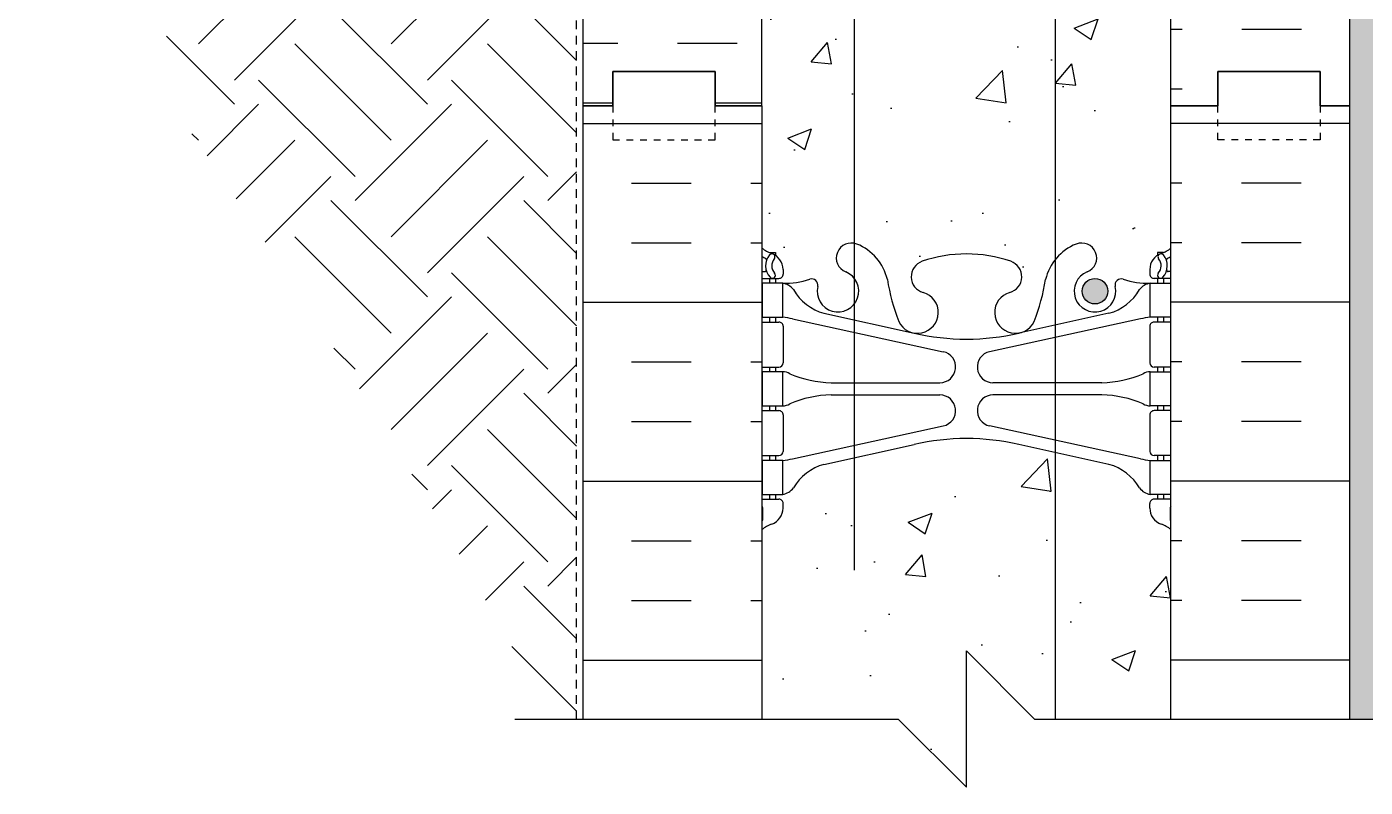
# Model space of a CAD drawing. Header units: inches. Extents: x 44 to 102, y 102 to 221.
# Drawn here: x 54.92 to 74.55, y 164.86 to 176.02 of the extents above; entities that cross this region are included whole.
import ezdxf

# ---------------------------------------------------------------- set-up
doc = ezdxf.new("R2010")
doc.units = ezdxf.units.IN
doc.header["$LTSCALE"] = 0.5
doc.header["$MEASUREMENT"] = 0
doc.linetypes.add('DASHED2', pattern=[0.375, 0.25, -0.125])
for name, color, linetype in [('HATCH', 12, 'Continuous'), ('line25', 2, 'Continuous'), ('LINE3', 3, 'Continuous'), ('LINE50', 5, 'Continuous'), ('LINE9', 9, 'Continuous'), ('Web_Edge', 9, 'Continuous')]:
    doc.layers.add(name, color=color, linetype=linetype)

msp = doc.modelspace()

# ---------------------------------------------------------------- hatches: boundary and pattern name
at = {"layer": 'HATCH'}
h = msp.add_hatch(dxfattribs=at)
h.set_pattern_fill('AR-CONC', color=256, scale=0.5)
h.set_pattern_definition([(49.99999999999999, (0, 0), (3.586300913003767, -0.3137606749129755), [0.375, -4.125]), (355, (0, 0), (-0.693756668065, 3.760960668500059), [0.3, -3.3]), (100.45144446, (0.298858405, -0.02614672), (2.89254423363556, 3.447199954843147), [0.3187009599999999, -3.505710559999999]), (46.18420000000001, (0, 1), (5.336206653357862, -0.8275964039653827), [0.5625, -6.1875]), (96.63563549, (0.444683725, 0.931033465), (4.673309728371142, 4.870593003872752), [0.47805171, -5.258568799999999]), (351.1841639899999, (0, 1), (4.673309725273866, 4.870593001349951), [0.45, -4.950000005]), (21, (0.5, 0.75), (2.984535260592308, -2.013094453326694), [0.375, -4.125]), (326.0000000000001, (0.5, 0.75), (1.216576659607909, 3.625750225234265), [0.3, -3.3]), (71.45144474, (0.74871127, 0.58224213), (4.201111883649856, 1.612655764031769), [0.31870095, -3.50571056]), (37.50000000000001, (0, 0), (0.06079927658645334, 1.664469269156557), [0, -3.26, 0, -3.35, 0, -3.3125]), (7.499999999999999, (0, 0), (1.315347687210743, 1.972058559411801), [0, -1.91, 0, -3.185, 0, -1.2625]), (327.5, (-1.115, 0), (2.669112180862045, -0.1127743586718988), [0, -1.25, 0, -3.9, 0, -5.175]), (317.5, (-1.615, 0), (2.915930846711931, 0.5005249116615886), [0, -1.625, 0, -2.59, 0, -3.675])])
h.paths.add_polyline_path([(71.70520604395378, 219.8611077327588), (67.58020604395378, 219.8611077327589), (66.58020604395378, 220.8611077327589), (66.58020604395378, 218.8611077327589), (65.70520604395378, 219.7361077327588), (65.70520604395378, 217.0805031420456, 0.08241458984433792), (65.84854299742308, 217.0013966654765, -0.3178372451770722), (66.01520966408643, 216.7656944050956), (66.01520966409007, 216.6981944050856, -0.4142135623888808), (65.95270966409007, 216.6356944050822), (65.90520966430458, 216.6356944050822), (65.90520966430003, 216.5656944050821), (66.0102096640817, 216.5656944050821, -0.1889729320648234), (66.1660787397702, 216.4708499166927, 0.1963228336439062), (66.61520966413086, 216.1245901965645), (67.93706523296295, 215.8340946303095, 0.05779469062703796), (68.70520604395423, 215.745008140217, 0.05779469062697001), (69.47334685494461, 215.8340946303095), (70.7952024237767, 216.1245901965645, 0.1963228336439017), (71.24433334813735, 216.4708499166927, -0.1889729320648354), (71.40020242382586, 216.5656944050821), (71.50520242360753, 216.5656944050821), (71.50520242360298, 216.6356944050822), (71.4577024238175, 216.6356944050822, -0.4142135623888808), (71.3952024238175, 216.6981944050856), (71.39520242382113, 216.7656944050956, -0.3178372451770431), (71.56186909048448, 217.0013966654765, 0.0824145898443518), (71.70520604395378, 217.0805031420456)])
h.paths.add_polyline_path([(71.70520604395378, 212.9508856681185, 0.06439757034050379), (71.59520242383999, 213.0168451933822), (71.50520242383945, 213.0168451933753), (71.50520242383672, 213.0585712532994, -0.2490694201798113), (71.39520242382068, 213.2656944050689), (71.39520242381704, 213.333194405079, -0.414213562388949), (71.45770242381705, 213.3956944050823), (71.5052024238149, 213.3956944050823), (71.50520242381035, 213.4656944050823), (71.40020242382538, 213.4656944050823, 0.1004604156419264), (71.00650395375892, 213.4085316492351, -0.6014354320984748), (70.88700048353323, 213.5134149916584, 2.18209482473853), (70.4769203296682, 213.3005055602094, -1), (70.31349175823935, 212.8919824861477, -0.2443795113558746), (69.86508388543251, 213.4127393905985, 0.05315652255488003), (69.69924443121536, 214.0268210225136, 0.223253087073722), (69.49891664783664, 214.1916748734493), (69.47929831588431, 214.1959862661489, 0.9554715931101944), (69.34101433189058, 213.602516330867, -0.7355925422347936), (69.35379920232548, 213.144469753727, -0.08275514747013671), (68.70520604395378, 213.0363806699473, -0.08275514747013697), (68.05661288558208, 213.144469753727, -0.7355925422305404), (68.06939775601721, 213.6025163308662, 0.9554715931394512), (67.93111377202327, 214.1959862661489), (67.91149544007092, 214.1916748734493, 0.2232530870737918), (67.71116765669215, 214.0268210225135, 0.05315652255486748), (67.54532820247505, 213.4127393905986, -0.2443795113559228), (67.0969203296681, 212.8919824861477, -1), (66.93349175823934, 213.3005055602093, 2.182094824737374), (66.52341160437415, 213.5134149916584, -0.6014354320949488), (66.40390813414915, 213.408531649235, 0.1004604156420658), (66.01020966408218, 213.4656944050823), (65.90520966409721, 213.4656944050823), (65.90520966409267, 213.3956944050823), (65.9527096640905, 213.3956944050823, -0.4142135623889531), (66.01520966409052, 213.333194405079), (66.01520966408688, 213.2656944050689, -0.2490694201798235), (65.90520966407084, 213.0585712532994), (65.90520966406811, 213.0168451933753), (65.81520966406757, 213.0168451933822, 0.06439757034050353), (65.70520604395378, 212.9508856681185), (65.70520604395378, 210.8618671495487), (65.70520604395378, 210.133134033005), (65.78020604395131, 210.3631340329979, -0.6000000000335041), (65.88020604395311, 210.3631340330024), (65.92911908743127, 210.2131340330023), (66.05520604395278, 210.2131340330024, -0.4142135623739171), (66.10520604395283, 210.1631340330023), (66.10520604395296, 210.1331340330023), (66.20520604395293, 210.1331340330024), (66.20520604394947, 208.6178195546784, 0.258958370486352), (66.46434658492302, 208.1510211237733, -0.3113104134329342), (66.52090608146797, 208.0208772354969, 2.127292751063227), (66.93349175823852, 208.2453678633966, -1), (67.09692032966747, 208.6538909374582, -0.3253062266842934), (67.56349507092969, 207.9117250076534, 0.1048804382404804), (67.73589090452445, 207.0999135803233, 1.422913243113663), (68.06939775601613, 207.5669983720831, -0.7355925422348283), (68.05661288558123, 208.0250449492231, -0.08275514747013687), (68.70520604395293, 208.1331340330028, -0.08275514747013697), (69.35379920232462, 208.0250449492231, -0.735592542230536), (69.3410143318895, 207.5669983720839, 1.422913243110187), (69.67452118338196, 207.0999135803241, 0.1048804382402988), (69.84691701697616, 207.9117250076529, -0.3253062266843474), (70.3134917582385, 208.6538909374577, -1), (70.47692032966732, 208.2453678633962, 2.127292751064838), (70.88950600643776, 208.0208772354967, -0.3113104134334235), (70.94606550298285, 208.1510211237733, 0.2589583704863662), (71.20520604395638, 208.6178195546784), (71.20520604395293, 210.1331340330024), (71.30520604395278, 210.1331340330023), (71.30520604395302, 210.1631340330025, -0.4142135623728037), (71.35520604395307, 210.2131340330024), (71.48129300047458, 210.2131340330023), (71.53020604395275, 210.3631340330024, -0.600000000033515), (71.63020604395454, 210.3631340329979), (71.70520604395378, 210.1331340329997), (71.70520604395378, 210.8618671495487)])
h.paths.add_polyline_path([(71.2052060439643, 203.3150869319063, 0.2910966595426451), (70.91714447990803, 203.7679468433236), (69.65892898673388, 204.3567916869055, 0.09336927207731889), (68.85208064561712, 204.5641231557655, 0.01633246440578867), (68.70520604395304, 204.5689220855243, 0.1098692816785024), (67.75148310117271, 204.3567916869063), (66.49326760799768, 203.7679468433236, 0.2910966595425653), (66.20520604394156, 203.3150869319063), (66.20520604393941, 202.1742171495486), (66.32520604393872, 201.9742171495488), (66.32520604393872, 201.8618671495485), (66.32520604393872, 201.7495171495487), (66.20520604393941, 201.5495171495489), (66.20520604394156, 200.4086473671912, 0.291096659542647), (66.49326760799782, 199.9557874557739), (67.75148310117261, 199.3669426121917, 0.1098692816784894), (68.70520604395281, 199.1548122135737, 0.1098692816785023), (69.65892898673314, 199.3669426121917), (70.91714447990805, 199.9557874557739, 0.2910966595426462), (71.2052060439643, 200.4086473671912), (71.20520604396644, 201.5495171495489), (71.08520604396713, 201.7495171495487), (71.08520604396713, 201.861867149549), (71.08520604396713, 201.9742171495488), (71.20520604396644, 202.1742171495486)])
h.paths.add_polyline_path([(67.73589090452447, 196.6238207187747, 0.06697343993116935), (67.58617859129804, 196.1118671495488, -0.4644343089464472), (67.70105284889082, 196.1112866172078, -0.5205670500005679), (67.84463171901812, 196.1112866172079, -0.5205670499990657), (67.9112934386657, 196.1112866172077, -0.5205670499893027), (67.93693242124239, 196.1164152913448, -0.5075995551529913), (67.9829556499389, 196.1118671495489, -0.1025175382513599), (68.06939775601636, 196.156735927014, 1.422913243107627)])
h.paths.add_polyline_path([(69.67452118338147, 196.6238207187746, 1.422913243113905), (69.34101433188972, 196.1567359270149, -0.1025175382525691), (69.42745643796773, 196.1118671495484, -0.50759955514488), (69.47347966666374, 196.116415291345, -0.520567049978491), (69.49911864923979, 196.1112866172065, -0.5205670500131685), (69.5657803688884, 196.1112866172078, -0.520567050002059), (69.70935923901594, 196.1112866172083, -0.464434308940094), (69.82423349660772, 196.1118671495494, 0.06697343993107213)])
h.paths.add_polyline_path([(68.20520604395378, 194.8618671495487), (68.45520604395378, 194.8618671495487), (101.0608354004062, 194.8618671495487), (101.0608354004062, 196.1118671495487), (71.70520604395293, 196.1118671495488), (69.82423349660863, 196.1118671495488, 0.4644343089460225), (69.70935923901591, 196.1112866172083, 0.5205670500007115), (69.56578036888858, 196.1112866172076, 0.707452983471599), (69.49185376391766, 196.0907082025419, 1.153067754712957), (69.4734796666633, 196.1164152913455, 0.507599555132676), (69.42745643796796, 196.1118671495487), (67.982955649939, 196.1118671495487, 0.8769575048171384), (67.93068061228018, 196.0896450662973, 1.553388118927705), (67.91129343866517, 196.1112866172085, 0.5205670499882397), (67.8446317190184, 196.1112866172076, 0.5205670500013306), (67.70105284889097, 196.111286617208, 0.4644343089473661), (67.58617859129804, 196.1118671495488), (65.70520604395378, 196.1118671495487), (65.70520604395378, 195.7568671495425), (66.07015863819518, 195.7568671495425), (66.07015863819518, 194.5568671495425), (65.70520604395378, 194.5568671495425), (65.70520604395378, 192.8592583696574, -0.5268112264907735), (65.95232055194269, 192.8616803042529, -0.5205670500011786), (66.18450656487748, 192.8616803042534, -0.5205670499990093), (66.44322790406342, 192.8616803042529, -0.5205670500000255), (66.72185111958483, 192.861680304253, -0.5205670499999421), (67.01042505519013, 192.8616803042529, -0.5205670500005367), (67.35207007946642, 192.8616803042532, -0.5205670499993069), (67.68471588255647, 192.8616803042528, -0.5205670500005967), (67.92685261557506, 192.8616803042531, -0.5205670500000594), (68.16567251459342, 192.8616803042531, -0.517305259284285), (68.2020267303079, 192.8618671495487), (68.20520604395378, 192.8618671495487)])
h.paths.add_polyline_path([(69.70520604395378, 192.8618671495487), (68.20520604395378, 192.8618671495487), (68.2020267303079, 192.8618671495487, 0.5173052592956336), (68.16567251459297, 192.8616803042536, 0.5205670499986549), (67.92685261557496, 192.8616803042532, 0.5205670499993253), (67.68471588255673, 192.8616803042525, 0.5205670499999655), (67.35207007946644, 192.8616803042528, 0.5205670500007072), (67.01042505519008, 192.861680304253, 0.5205670500002312), (66.7218511195847, 192.8616803042531, 0.5205670499998722), (66.44322790406335, 192.8616803042532, 0.5205670499988145), (66.18450656487745, 192.8616803042528, 0.5205670500016008), (65.95232055194258, 192.8616803042534, 0.5268112264903164), (65.70520604395378, 192.8592583696574), (65.70520604395378, 190.772848630979, 0.06439757034050261), (65.81520966406757, 190.7068891057153), (65.90520966406811, 190.7068891057222), (65.90520966407084, 190.6651630457981, -0.2490694201798201), (66.01520966408688, 190.4580398940286), (66.01520966409052, 190.3905398940185, -0.4142135623889448), (65.9527096640905, 190.3280398940151), (65.90520966409267, 190.3280398940151), (65.90520966409721, 190.2580398940152), (66.01020966408217, 190.2580398940152, 0.1004604156421195), (66.40390813414935, 190.3152026498626, -0.6014354320955676), (66.52341160437433, 190.210319307439, 2.182094824738529), (66.93349175823936, 190.4232287388881, -1), (67.09692032966821, 190.8317518129498, -0.2443795113556522), (67.54532820247493, 190.3109949084996, 0.05315652255495277), (67.71116765669228, 189.6969132765837, 1.553131786922), (68.06939775601698, 190.1212179682305, -0.7355925422348182), (68.05661288558208, 190.5792645453705, -0.08275514747013696), (68.70520604395378, 190.6873536291502, -0.08275514747013693), (69.35379920232548, 190.5792645453705, -0.7355925422305448), (69.34101433189035, 190.1212179682313, 1.553131786909062), (69.69924443121444, 189.6969132765815, 0.00138378527965779), (69.70520604395378, 189.7124116056001)])
h.paths.add_polyline_path([(71.70520604395378, 192.8618671495487), (70.20520604395378, 192.8618671495487), (70.20520604395378, 190.7778567204049, -0.04065652476551294), (70.31349175823945, 190.8317518129498, -1), (70.47692032966822, 190.4232287388882, 2.182094824737353), (70.88700048353341, 190.2103193074391, -0.6014354320654385), (71.0065039537513, 190.3152026498651, 0.1004604156439724), (71.40020242382539, 190.2580398940152), (71.50520242381035, 190.2580398940152), (71.5052024238149, 190.3280398940151), (71.45770242381705, 190.3280398940151, -0.4142135623889448), (71.39520242381704, 190.3905398940185), (71.39520242382068, 190.4580398940286, -0.2490694201798201), (71.50520242383672, 190.6651630457981), (71.50520242383945, 190.7068891057222), (71.59520242384, 190.7068891057153, 0.06439757034050239), (71.70520604395378, 190.772848630979)])
h.paths.add_polyline_path([(71.70520604395378, 186.6432311570518, 0.08241458984434552), (71.56186909048448, 186.722337633621, -0.3178372451770581), (71.39520242382113, 186.9580398940018), (71.3952024238175, 187.025539894012, -0.4142135623888782), (71.4577024238175, 187.0880398940153), (71.50520242360298, 187.0880398940153), (71.50520242360753, 187.1580398940154), (71.40020242382586, 187.1580398940154, -0.1889729320665), (71.2443333481365, 187.2528843824063, 0.1963228336432935), (70.79520242377677, 187.599144102533), (69.47334685494461, 187.889639668788, 0.05779469062703788), (68.70520604395332, 187.9787261588805, 0.05779469062698527), (67.93706523296275, 187.889639668788), (66.61520966413079, 187.599144102533, 0.1963228336441231), (66.16607873976982, 187.2528843824043, -0.1889729320641495), (66.0102096640817, 187.1580398940154), (65.90520966430003, 187.1580398940154), (65.90520966430458, 187.0880398940153), (65.95270966409007, 187.0880398940153, -0.4142135623888554), (66.01520966409007, 187.025539894012), (66.01520966408643, 186.9580398940018, -0.3178372451770418), (65.84854299742308, 186.722337633621, 0.08241458984434755), (65.70520604395378, 186.6432311570518), (65.70520604395378, 181.0805031420456, 0.08241458984435217), (65.8485429974231, 181.0013966654765, -0.3178372451770612), (66.01520966408643, 180.7656944050956), (66.01520966409007, 180.6981944050855, -0.4142135623888782), (65.95270966409007, 180.6356944050822), (65.90520966430458, 180.6356944050822), (65.90520966430003, 180.5656944050821), (66.01020966408173, 180.5656944050821, -0.188972932066372), (66.16607873977101, 180.4708499166913, 0.1963228336433089), (66.61520966413072, 180.1245901965645), (67.93706523296306, 179.8340946303095, 0.05779469062702895), (68.70520604395423, 179.745008140217, 0.05779469062695862), (69.47334685494445, 179.8340946303095), (70.79520242377683, 180.1245901965645, 0.1963228336437025), (71.24433334813708, 180.4708499166923, -0.1889729320653061), (71.40020242382587, 180.5656944050821), (71.50520242360753, 180.5656944050821), (71.50520242360298, 180.6356944050822), (71.4577024238175, 180.6356944050822, -0.4142135623888782), (71.3952024238175, 180.6981944050855), (71.39520242382113, 180.7656944050956, -0.317837245177046), (71.56186909048448, 181.0013966654765, 0.08241458984435093), (71.70520604395378, 181.0805031420456)])
h.paths.add_polyline_path([(65.70520604395378, 192.8618671495487), (65.01770604395375, 192.8618671495487), (65.01770604395375, 192.3618671495487), (63.51770604395378, 192.3618671495487), (63.51770604395378, 192.8618671495487), (63.08020604395378, 192.8618671495487), (61.08020604395378, 192.8618671495488), (61.08020604395378, 191.3618671495488, -1), (60.58020604395378, 191.3618671495488), (60.58020604395378, 192.8618671495488), (59.2802060439536, 192.8618671495488), (59.2802060439536, 192.8611077327587), (59.2802060439536, 191.1118671495493, 0.07957910678399488), (60.28020604395419, 187.8618671495477), (65.45520604395378, 178.4868671495489), (65.45520604395378, 178.1118671495489), (65.70520604395378, 178.1118671495489)])
h.paths.add_polyline_path([(71.70520604395378, 176.9508856681185, 0.06439757034050285), (71.59520242383999, 177.0168451933822), (71.50520242383945, 177.0168451933753), (71.50520242383672, 177.0585712532994, -0.2490694201798163), (71.39520242382068, 177.2656944050689), (71.39520242381704, 177.333194405079, -0.4142135623889448), (71.45770242381705, 177.3956944050823), (71.5052024238149, 177.3956944050823), (71.50520242381035, 177.4656944050823), (71.4002024238254, 177.4656944050823, 0.1004604156416068), (71.00650395376013, 177.4085316492356, -0.6014354321033418), (70.88700048353323, 177.5134149916585, 2.182094824738545), (70.4769203296682, 177.3005055602094, -1), (70.31349175823935, 176.8919824861477, -0.2443795113561541), (69.86508388543238, 177.4127393905993, 0.05315652255477378), (69.69924443121558, 178.0268210225132, 1.553131786923869), (69.34101433189058, 177.602516330867, -0.7355925422347973), (69.35379920232546, 177.144469753727, -0.08275514747013622), (68.70520604395378, 177.0363806699473, -0.08275514747013693), (68.05661288558208, 177.144469753727, -0.7355925422305459), (68.06939775601721, 177.6025163308662, 1.553131786916709), (67.71116765669227, 178.0268210225138, 0.05315652255491339), (67.54532820247499, 177.4127393905983, -0.2443795113558299), (67.0969203296681, 176.8919824861477, -1), (66.93349175823934, 177.3005055602093, 2.182094824737387), (66.52341160437415, 177.5134149916584, -0.6014354321261794), (66.40390813414163, 177.4085316492377, 0.1004604156400514), (66.01020966408217, 177.4656944050823), (65.90520966409721, 177.4656944050823), (65.90520966409267, 177.3956944050823), (65.9527096640905, 177.3956944050823, -0.4142135623889656), (66.01520966409052, 177.333194405079), (66.01520966408688, 177.2656944050689, -0.2490694201798163), (65.90520966407084, 177.0585712532994), (65.90520966406811, 177.0168451933753), (65.81520966406757, 177.0168451933822, 0.06439757034050263), (65.70520604395378, 176.9508856681185), (65.70520604395378, 174.8618671495489), (65.70520604395378, 172.772848630979, 0.06439757034050787), (65.81520966406757, 172.7068891057153), (65.90520966406811, 172.7068891057222), (65.90520966407084, 172.6651630457981, -0.2490694201798239), (66.01520966408688, 172.4580398940286), (66.01520966409052, 172.3905398940185, -0.4142135623889448), (65.9527096640905, 172.3280398940151), (65.90520966409267, 172.3280398940151), (65.90520966409721, 172.2580398940152), (66.01020966408217, 172.2580398940152, 0.1004604156418584), (66.40390813414838, 172.3152026498622, -0.6014354320995345), (66.52341160437433, 172.210319307439, 2.182094824738566), (66.93349175823937, 172.4232287388881, -1), (67.09692032966821, 172.8317518129498, -0.2443795113556897), (67.54532820247496, 172.3109949084995, 0.05315652255486388), (67.71116765669187, 171.6969132765846, 1.553131786924687), (68.06939775601698, 172.1212179682305, -0.7355925422349139), (68.0566128855821, 172.5792645453705, -0.08275514747013431), (68.70520604395378, 172.6873536291502, -0.08275514747013663), (69.35379920232548, 172.5792645453705, -0.7355925422305445), (69.34101433189035, 172.1212179682313, 1.553131786909232), (69.69924443121447, 171.6969132765815, 0.0531565225550373), (69.86508388543238, 172.3109949084983, -0.2443795113561187), (70.31349175823946, 172.8317518129498, -1), (70.47692032966822, 172.4232287388882, 2.182094824737407), (70.88700048353343, 172.2103193074391, -0.6014354324334686), (71.00650395383987, 172.3152026498333, 0.100460415620212), (71.40020242382538, 172.2580398940152), (71.50520242381035, 172.2580398940152), (71.5052024238149, 172.3280398940151), (71.45770242381705, 172.3280398940151, -0.4142135623889219), (71.39520242381704, 172.3905398940185), (71.39520242382068, 172.4580398940286, -0.2490694201798151), (71.50520242383672, 172.6651630457981), (71.50520242383945, 172.7068891057222), (71.59520242384, 172.7068891057153, 0.06439757034050532), (71.70520604395378, 172.772848630979), (71.70520604395378, 174.8618671495487)])
h.paths.add_polyline_path([(71.70520604395378, 168.6432311570518, 0.08241458984433853), (71.56186909048448, 168.722337633621, -0.3178372451770692), (71.39520242382113, 168.9580398940018), (71.3952024238175, 169.025539894012, -0.4142135623888782), (71.4577024238175, 169.0880398940153), (71.50520242360298, 169.0880398940153), (71.50520242360753, 169.1580398940154), (71.40020242382586, 169.1580398940154, -0.1889729320674495), (71.24433334813601, 169.2528843824072, 0.1963228336429551), (70.79520242377677, 169.599144102533), (69.47334685494458, 169.889639668788, 0.05779469062703654), (68.70520604395332, 169.9787261588805, 0.05779469062698531), (67.93706523296275, 169.8896396687879), (66.61520966413084, 169.599144102533, 0.196322833643589), (66.16607873977074, 169.2528843824055, -0.1889729320657391), (66.01020966408169, 169.1580398940154), (65.90520966430003, 169.1580398940154), (65.90520966430458, 169.0880398940153), (65.95270966409007, 169.0880398940153, -0.4142135623888782), (66.01520966409007, 169.025539894012), (66.01520966408643, 168.9580398940018, -0.3178372451770383), (65.84854299742308, 168.722337633621, 0.0824145898443525), (65.70520604395378, 168.6432311570518), (65.70520604395378, 165.8618671495487), (67.70520604395375, 165.8618671495488), (68.70520604395378, 164.8618671495488), (68.70520604395378, 166.8618671495488), (69.70520604395377, 165.8618671495488), (71.70520604395378, 165.8618671495488)])
h = msp.add_hatch(dxfattribs=at)
h.set_pattern_fill('AR-SAND', color=256, scale=0.25, style=0)
h.set_pattern_definition([(37.50000000000001, (77.91500866139893, 179.154969831371), (-0.01574833952740204, 0.4817059422532897), [0, -0.38, 0, -0.425, 0, -0.40625]), (7.499999999999999, (77.91500866139893, 179.154969831371), (0.4424441763169318, 0.7055365163074351), [0, -0.205, 0, -0.3425, 0, -0.13125]), (327.5, (77.60750866139892, 179.154969831371), (0.7785354654378738, 0.001414763384241235), [0, -0.125, 0, -0.45, 0, -0.5875]), (317.5, (77.60750866139892, 179.154969831371), (0.7515316511430734, 0.2194188912335623), [0, -0.0625, 0, -0.295, 0, -0.3375])])
h.paths.add_polyline_path([(101.0608354004062, 179.3618671495487), (75.51770604395378, 179.3618671495487), (72.20520604395378, 179.3618671495487), (72.20520604395378, 178.8618671495487), (101.0608354004062, 178.8618671495487)])
h.paths.add_polyline_path([(74.83020604395378, 178.8618671495487), (74.33020604395377, 178.8618671495487), (74.33020604395378, 174.8618671495487), (74.33020604395378, 165.8618671495487), (74.83020604395378, 165.8618671495487)])
h.paths.add_polyline_path([(74.83020604395378, 219.8611077327588), (74.3302060439538, 219.8611077327588), (74.33020604395378, 210.8618671495487), (74.3302060439538, 196.1118671495488), (74.8302060439538, 196.1118671495488)])
h = msp.add_hatch(dxfattribs=at)
h.set_pattern_fill('INSUL', color=256, scale=7, style=0)
h.set_pattern_definition([(0, (-2936.785559610631, -247.7204133189982), (0, 2.625), []), (0, (-2936.785559610631, -246.8454133189982), (0, 2.625), [0.875, -0.875]), (0, (-2936.785559610631, -245.9704133189982), (0, 2.625), [0.875, -0.875])])
h.paths.add_polyline_path([(60.2802060439536, 187.8618671495488, -0.07957910678395545), (59.2802060439536, 191.1118671495488), (59.2802060439536, 192.8618671495488), (58.58020604395379, 192.8618671495489), (58.58020604395378, 187.8618671495488, 0.1316524975873954), (59.25007902503157, 185.3618671495488), (62.98808444678806, 179.2118671495489, -0.1043800181721882), (63.08020604395423, 178.7368671495489), (63.08020604395377, 174.8618671495489), (63.51770604395378, 174.8618671495489), (63.51770604395378, 175.3618671495489), (65.01770604395378, 175.3618671495489), (65.01770604395378, 174.8618671495489), (65.70520604395378, 174.8618671495489), (65.70520604395378, 178.1118671495489), (65.45520604395378, 178.1118671495489), (65.45520604395378, 178.4868671495489)])
h = msp.add_hatch(dxfattribs=at)
h.set_pattern_fill('INSUL', color=256, scale=7, style=0)
h.set_pattern_definition([(180, (2997.866787755439, -222.1476469131629), (0, 2.625), []), (180, (2997.866787755439, -221.2726469131629), (0, 2.625), [0.875, -0.875]), (180, (2997.866787755439, -220.3976469131629), (0, 2.625), [0.875, -0.875])])
h.paths.add_polyline_path([(74.33020604395378, 189.3618671495487), (71.70520604395378, 189.3618671495487), (71.70520604395378, 174.8618671495487), (72.39270604395378, 174.8618671495488), (72.39270604395378, 175.3618671495488), (73.89270604395332, 175.3618671495487), (73.89270604395378, 174.8618671495487), (74.33020604395378, 174.8618671495487)])
h = msp.add_hatch(dxfattribs=at)
h.set_pattern_fill('EARTH', color=256, scale=8, angle=45, style=0)
h.set_pattern_definition([(45, (9.883257874305713, 87.55497339939876), (2.220446049250313e-16, 2.82842712474619), [2, -2]), (45, (9.352927788415805, 88.08530348528868), (2.220446049250313e-16, 2.82842712474619), [2, -2]), (45, (8.82259770252589, 88.61563357117858), (2.220446049250313e-16, 2.82842712474619), [2, -2]), (135, (8.82259770252589, 88.96918696177185), (-2.82842712474619, 4.440892098500626e-16), [2, -2]), (135, (9.352927788415805, 89.49951704766177), (-2.82842712474619, 4.440892098500626e-16), [2, -2]), (135, (9.883257874305713, 90.02984713355168), (-2.82842712474619, 4.440892098500626e-16), [2, -2])])
edge = h.paths.add_edge_path()
edge.add_line((55.59380157561793, 179.2909341257746), (53.75158319172267, 179.2909341257746))
edge.add_arc((-18.97425568641209, 121.6025389893182), 92.82778987969255, 36.91863703491191, 38.42254385835429, ccw=False)
edge.add_line((55.24057026456158, 177.3623648769143), (56.96907638249966, 177.3623648769143))
edge.add_line((56.96907638249966, 177.3623648769143), (56.96907638249966, 175.4786459037785))
edge.add_line((56.96907638249966, 175.4786459037785), (56.61915459312201, 175.4786459037787))
edge.add_arc((-18.9742556864134, 121.6025389893184), 92.8277898796935, 28.47593715055848, 35.477815595996674, ccw=False)
edge.add_line((62.62298963935459, 165.8618671495487), (62.98645604395379, 165.8618671495487))
edge.add_line((62.98645604395379, 165.8618671495487), (62.98645604395423, 178.7376540850838))
edge.add_arc((61.90887051885927, 178.7561311389026), 1.07774392385762, 359.0176617601091, 382.5352897290255)
edge.add_line((62.90432185493304, 179.1691790815448), (61.37437432222406, 181.6863443246436))
edge.add_line((61.37437432222406, 181.6863443246436), (61.27732669079637, 181.6863443246436))
edge.add_line((61.27732669079637, 181.6863443246436), (59.07837570501912, 185.3041958354568))
edge.add_arc((63.50582817344832, 187.8618671495488), 5.113122129494738, 191.3160711904716, 210.0143667257604, ccw=False)
edge.add_line((58.49210688673391, 186.8585642190858), (47.23948847738691, 186.6620398924095))
edge.add_arc((-18.97425568641306, 121.6025389893181), 92.82778987969334, 40.381103307778176, 44.49622969147089, ccw=False)
edge.add_line((51.73750097205614, 181.7427588444362), (55.59380157561793, 181.7427588444362))
edge.add_line((55.59380157561793, 181.7427588444362), (55.59380157561793, 179.2909341257746))
at = {"layer": 'LINE3'}
msp.add_hatch(color=256, dxfattribs=at).paths.add_polyline_path([(70.777706043954, 172.1400479716409, 1), (70.402706043954, 172.1400479716409, 1)])

# ---------------------------------------------------------------- linework, layer by layer
at = {"layer": 'HATCH'}
for p, q in [((63.08020604395356, 174.6023530868371), (65.70520604395355, 174.6023530868371)), ((74.33020604395355, 174.6023530868374), (71.70520604395355, 174.6023530868374)), ((63.7936243324692, 173.7273530868371), (64.6686243324692, 173.7273530868371)), ((65.5436243324692, 173.7273530868371), (65.70520604395355, 173.7273530868371)), ((71.86678775543791, 173.7273530868374), (71.70520604395355, 173.7273530868374)), ((73.61678775543791, 173.7273530868374), (72.74178775543791, 173.7273530868374)), ((63.7936243324692, 172.8523530868371), (64.6686243324692, 172.8523530868371)), ((65.5436243324692, 172.8523530868371), (65.70520604395355, 172.8523530868371)), ((71.86678775543791, 172.8523530868374), (71.70520604395355, 172.8523530868374)), ((73.61678775543791, 172.8523530868374), (72.74178775543791, 172.8523530868374)), ((63.08020604395356, 171.9773530868371), (65.70520604395355, 171.9773530868371)), ((74.33020604395355, 171.9773530868374), (71.70520604395355, 171.9773530868374)), ((63.7936243324692, 171.1023530868371), (64.6686243324692, 171.1023530868371)), ((65.5436243324692, 171.1023530868371), (65.70520604395355, 171.1023530868371)), ((71.86678775543791, 171.1023530868374), (71.70520604395355, 171.1023530868374)), ((73.61678775543791, 171.1023530868374), (72.74178775543791, 171.1023530868374)), ((63.7936243324692, 170.2273530868371), (64.6686243324692, 170.2273530868371)), ((65.5436243324692, 170.2273530868371), (65.70520604395355, 170.2273530868371)), ((71.86678775543791, 170.2273530868374), (71.70520604395355, 170.2273530868374)), ((73.61678775543791, 170.2273530868374), (72.74178775543791, 170.2273530868374)), ((63.08020604395356, 169.3523530868371), (65.70520604395355, 169.3523530868371)), ((74.33020604395355, 169.3523530868374), (71.70520604395355, 169.3523530868374)), ((63.7936243324692, 168.4773530868371), (64.6686243324692, 168.4773530868371)), ((65.5436243324692, 168.4773530868371), (65.70520604395355, 168.4773530868371)), ((71.86678775543791, 168.4773530868374), (71.70520604395355, 168.4773530868374)), ((73.61678775543791, 168.4773530868374), (72.74178775543791, 168.4773530868374)), ((63.7936243324692, 167.6023530868371), (64.6686243324692, 167.6023530868371)), ((65.5436243324692, 167.6023530868371), (65.70520604395355, 167.6023530868371)), ((71.86678775543791, 167.6023530868374), (71.70520604395355, 167.6023530868374)), ((73.61678775543791, 167.6023530868374), (72.74178775543791, 167.6023530868374)), ((63.08020604395356, 166.7273530868371), (65.70520604395355, 166.7273530868371)), ((74.33020604395355, 166.7273530868374), (71.70520604395355, 166.7273530868374))]:
    msp.add_line(p, q, dxfattribs=at)
at = {"layer": 'line25'}
for p, q in [((71.70520604395378, 174.8618671495487), (71.70520604395378, 189.3618671495487)), ((65.70520604395378, 174.8618671495489), (65.70520604395378, 178.1118671495489)), ((65.70520604395378, 174.8618671495487), (65.70520604395378, 165.8618671495487)), ((71.70520604395378, 165.8618671495487), (71.70520604395378, 174.8618671495487))]:
    msp.add_line(p, q, dxfattribs=at)
at = {"layer": 'LINE3'}
for p, q in [((67.05930261201098, 218.3169292667581), (67.05930261201098, 168.0449780941225)), ((70.00694169649259, 188.8429853731501), (70.00694169649259, 165.8618671495487))]:
    msp.add_line(p, q, dxfattribs=at)
msp.add_circle((70.590206043954, 172.1400479716409), 0.1875, dxfattribs=at)
at = {"layer": 'LINE50'}
for p, q in [((74.33020604395378, 174.8618671495487), (74.33020604395377, 178.8618671495487)), ((63.08020604395378, 165.8618671495487), (63.08020604395378, 174.8618671495487)), ((74.33020604395378, 165.8618671495487), (74.33020604395378, 174.8618671495487))]:
    msp.add_line(p, q, dxfattribs=at)
msp.add_lwpolyline([(63.08020604395378, 174.8618671495489), (63.08020604395423, 178.7368671495489, 0.1043800181721882), (62.98808444678806, 179.2118671495489), (59.25007902503157, 185.3618671495488, -0.1316524975873954), (58.58020604395378, 187.8618671495488), (58.58020604395378, 192.8618671495488), (59.2802060439536, 192.8618671495488)], format="xyb", dxfattribs=at)
for points in [[(63.08020604395378, 174.8618671495487), (63.51770604395378, 174.8618671495487), (63.51770604395378, 175.3618671495487), (65.01770604395378, 175.3618671495487), (65.01770604395378, 174.8618671495487), (65.70520604395378, 174.8618671495487)], [(65.70520604395378, 174.8618671495489), (65.01770604395378, 174.8618671495489), (65.01770604395378, 175.3618671495489), (63.51770604395378, 175.3618671495489), (63.51770604395378, 174.8618671495489), (63.08020604395378, 174.8618671495489)], [(74.33020604395378, 174.8618671495487), (73.89270604395378, 174.8618671495487), (73.89270604395378, 175.3618671495487), (72.39270604395378, 175.3618671495487), (72.39270604395378, 174.8618671495487), (71.70520604395378, 174.8618671495487)], [(71.70520604395378, 174.8618671495487), (72.39270604395378, 174.8618671495487), (72.39270604395378, 175.3618671495487), (73.89270604395378, 175.3618671495487), (73.89270604395378, 174.8618671495487), (74.33020604395378, 174.8618671495487)]]:
    msp.add_lwpolyline(points, dxfattribs=at)
at = {"layer": 'LINE9'}
for p, q in [((68.70520604395378, 164.8618671495488), (68.70520604395378, 166.8618671495488)), ((68.70520604395378, 166.8618671495488), (69.70520604395378, 165.8618671495488)), ((62.08020604395378, 165.8618671495487), (67.70520604395375, 165.8618671495488)), ((67.70520604395375, 165.8618671495488), (68.70520604395378, 164.8618671495488)), ((69.70520604395378, 165.8618671495488), (75.33020604395378, 165.8618671495487))]:
    msp.add_line(p, q, dxfattribs=at)
at = {"layer": 'LINE9', "linetype": 'DASHED2'}
msp.add_lwpolyline([(62.98645604395379, 165.8618671495487), (62.98645604395423, 178.7376540850838, 0.1029767068217899), (62.90432185493304, 179.1691790815448), (60.86611919860215, 182.522557400227)], format="xyb", dxfattribs=at)
at = {"layer": 'LINE9', "linetype": 'DASHED2', "ltscale": 0.15}
for points in [[(63.51770604395378, 174.8618671495487), (63.51770604395378, 174.8618671495487), (63.51770604395378, 174.3618671495487), (65.01770604395375, 174.3618671495487), (65.01770604395375, 174.8618671495487), (65.01770604395375, 174.8618671495487)], [(73.89270604395378, 174.8618671495487), (73.89270604395378, 174.8618671495487), (73.89270604395378, 174.3618671495487), (72.39270604395381, 174.3618671495487), (72.39270604395381, 174.8618671495487), (72.39270604395381, 174.8618671495487)]]:
    msp.add_lwpolyline(points, dxfattribs=at)
at = {"layer": 'Web_Edge'}
for p, q in [((65.81520966406751, 172.7068891057153), (65.90520966406811, 172.7068891057222)), ((65.90520966406811, 172.7068891057222), (65.90520966407084, 172.6651630457981)), ((71.59520242384005, 172.7068891057153), (71.50520242383945, 172.7068891057222)), ((71.50520242383945, 172.7068891057222), (71.50520242383672, 172.6651630457981)), ((65.70520604395378, 172.4280398940152), (65.74708520047633, 172.4280398940152)), ((66.01520966408688, 172.4580398940342), (66.01520966409052, 172.390539894018)), ((71.39520242382068, 172.4580398940342), (71.39520242381704, 172.390539894018)), ((71.70520604395378, 172.4280398940152), (71.66332688743123, 172.4280398940152)), ((65.70520604395378, 172.3280398940152), (65.95270966409052, 172.3280398940151)), ((65.81520966406751, 172.3280398940151), (65.81520966406751, 172.2580398940152)), ((65.90520966409267, 172.3280398940151), (65.90520966409721, 172.2580398940152)), ((71.70520604395378, 172.3280398940152), (71.45770242381704, 172.3280398940151)), ((71.5052024238149, 172.3280398940151), (71.50520242381035, 172.2580398940152)), ((71.59520242384005, 172.3280398940151), (71.59520242384005, 172.2580398940152)), ((66.61520966413181, 171.8169356854974), (67.93706523296268, 171.5264401192427)), ((70.79520242377575, 171.8169356854974), (69.47334685494488, 171.5264401192427)), ((65.70520604395378, 171.6880398940152), (65.95270966409052, 171.6880398940153)), ((65.81520966406751, 171.7580398940152), (65.81520966406751, 171.6880398940152)), ((65.90520966413087, 171.7580398940152), (65.90520966413541, 171.6880398940153)), ((66.01520966409052, 171.6255398940153), (66.01520966409052, 171.0905398940153)), ((66.15420954025157, 171.7342372204907), (68.36544478690948, 171.2526792654721)), ((71.25620254765599, 171.7342372204907), (69.04496730099808, 171.2526792654721)), ((71.39520242381704, 171.6255398940153), (71.39520242381704, 171.0905398940153)), ((71.70520604395378, 171.6880398940152), (71.45770242381704, 171.6880398940153)), ((71.5052024237767, 171.7580398940152), (71.50520242377215, 171.6880398940153)), ((71.59520242384005, 171.7580398940152), (71.59520242384005, 171.6880398940152)), ((65.70520604395378, 171.0280398940152), (65.95270966409052, 171.0280398940153)), ((65.81520966406705, 171.0280398940153), (65.81520966406705, 170.9580398940153)), ((65.90520966417816, 171.0280398940153), (65.9052096641827, 170.9580398940153)), ((71.70520604395378, 171.0280398940152), (71.45770242381704, 171.0280398940153)), ((71.5052024237294, 171.0280398940153), (71.50520242372485, 170.9580398940153)), ((71.5952024238405, 171.0280398940153), (71.5952024238405, 170.9580398940153)), ((66.71993562416773, 170.7980398940153), (68.31607725920603, 170.7980398940154)), ((70.69047646373983, 170.7980398940153), (69.09433482870153, 170.7980398940154)), ((65.81520966406705, 170.4580398940153), (65.81520966406705, 170.3880398940152)), ((65.905209664215, 170.4580398940153), (65.90520966421954, 170.3880398940153)), ((66.71993562416773, 170.6180398940153), (68.31607725920603, 170.6180398940154)), ((70.69047646373983, 170.6180398940153), (69.09433482870153, 170.6180398940154)), ((71.50520242369257, 170.4580398940153), (71.50520242368802, 170.3880398940153)), ((71.5952024238405, 170.4580398940153), (71.5952024238405, 170.3880398940152)), ((65.70520604395378, 170.3880398940152), (65.95270966409052, 170.3880398940153)), ((66.01520966409097, 170.3255398940153), (66.01520966409097, 169.7905398940152)), ((71.39520242381658, 170.3255398940153), (71.39520242381658, 169.7905398940152)), ((71.70520604395378, 170.3880398940152), (71.45770242381704, 170.3880398940153)), ((66.15420954025157, 169.6818425675399), (68.36544478690948, 170.1634005225586)), ((71.25620254765599, 169.6818425675399), (69.04496730099808, 170.1634005225586)), ((66.61520966413181, 169.5991441025332), (67.93706523296268, 169.8896396687879)), ((70.79520242377575, 169.5991441025332), (69.47334685494488, 169.8896396687879)), ((65.70520604395378, 169.7280398940152), (65.95270966409097, 169.7280398940152)), ((65.81520966406705, 169.7280398940152), (65.81520966406705, 169.6580398940154)), ((65.90520966426229, 169.7280398940153), (65.90520966426683, 169.6580398940154)), ((71.70520604395378, 169.7280398940152), (71.45770242381658, 169.7280398940152)), ((71.50520242364527, 169.7280398940153), (71.50520242364072, 169.6580398940154)), ((71.5952024238405, 169.7280398940152), (71.5952024238405, 169.6580398940154)), ((65.70520604395378, 169.0880398940153), (65.95270966409007, 169.0880398940153)), ((65.81520966406705, 169.1580398940154), (65.81520966406705, 169.0880398940153)), ((65.90520966430003, 169.1580398940154), (65.90520966430458, 169.0880398940154)), ((71.70520604395378, 169.0880398940153), (71.4577024238175, 169.0880398940153)), ((71.50520242360753, 169.1580398940154), (71.50520242360298, 169.0880398940154)), ((71.5952024238405, 169.1580398940154), (71.5952024238405, 169.0880398940153)), ((65.71520966435227, 168.9680398940167), (65.71520966436728, 168.7819698356402)), ((66.01520966408643, 168.9580398939963), (66.01520966409007, 169.0255398940125)), ((71.39520242382113, 168.9580398939963), (71.3952024238175, 169.0255398940125)), ((71.69520242355529, 168.9680398940167), (71.69520242354028, 168.7819698356402))]:
    msp.add_line(p, q, dxfattribs=at)
for points in [[(65.7102096640825, 171.7580398940152), (66.01020966408268, 171.7580398940152), (66.01020966408268, 172.2580398940152), (65.7102096640825, 172.2580398940152)], [(71.70020242382506, 171.7580398940152), (71.40020242382488, 171.7580398940152), (71.40020242382488, 172.2580398940152), (71.70020242382506, 172.2580398940152)], [(65.71020966416754, 170.4580398940153), (66.01020966416772, 170.4580398940153), (66.01020966416772, 170.9580398940153), (65.71020966416754, 170.9580398940153)], [(71.70020242374002, 170.4580398940153), (71.40020242373984, 170.4580398940153), (71.40020242373984, 170.9580398940153), (71.70020242374002, 170.9580398940153)], [(65.71020966425212, 169.1580398940154), (66.0102096642523, 169.1580398940154), (66.0102096642523, 169.6580398940154), (65.71020966425212, 169.6580398940154)], [(71.70020242365544, 169.1580398940154), (71.40020242365526, 169.1580398940154), (71.40020242365526, 169.6580398940154), (71.70020242365544, 169.6580398940154)]]:
    msp.add_lwpolyline(points, close=True, dxfattribs=at)
for centre, radius, start, end in [((67.01520604395373, 172.6274902759189), 0.22, 68.19625201055908, 248.1962520105583), ((66.82020604395356, 172.1400479716409), 0.745, 13.26522148387402, 68.19625201061395), ((70.590206043954, 172.1400479716409), 0.745, 111.8037479893864, 166.734778516126), ((70.39520604395383, 172.6274902759189), 0.22, 291.8037479894417, 111.8037479894413), ((66.01520966409689, 173.1651466751981), 0.5, 231.6833368003632, 250.528779364698), ((66.01520966409689, 173.1651466751981), 0.6, 238.8906737236142, 245.0747707145236), ((66.00891707254195, 172.5125993003483), 0.25, 140.1145119962552, 222.460867842796), ((65.75391985563064, 172.6028943866376), 0.02, 340.7916022097029, 65.07477071475527), ((65.8511507014874, 172.6434959936872), 0.04500919725234097, 319.1878992333804, 141.4480006768605), ((65.76520966408688, 172.4580398940151), 0.25, 4.360973023723161e-09, 70.52877936469841), ((66.00891707254195, 172.5125993003483), 0.16, 140.0000771989637, 222.46086784276), ((68.70520604395378, 170.6873536291502), 2, 90, 108.9229639063554), ((68.70520604395378, 170.6873536291502), 2, 71.07703609364425, 90), ((71.64520242382068, 172.4580398940151), 0.25, 109.471220635302, 179.999999995639), ((71.55926138642016, 172.6434959936872), 0.04500919725234097, 38.55199932313803, 220.8121007666181), ((71.40149501536561, 172.5125993003483), 0.16, 317.5391321572397, 39.99992280103632), ((71.39520242381067, 173.1651466751981), 0.5, 289.4712206353016, 308.3166631996368), ((71.40149501536561, 172.5125993003483), 0.25, 317.5391321572025, 39.88548800374485), ((71.65649223227692, 172.6028943866376), 0.02, 114.9252292852447, 199.208397790297), ((71.39520242381067, 173.1651466751981), 0.6, 294.9252292854764, 301.1093262763858), ((65.74708520047633, 172.4480398940152), 0.02, 270, 14.15406579579653), ((65.85768066307091, 172.3742065676983), 0.04500000000006049, 222.4608678430124, 42.46086784271849), ((66.82020604395356, 172.1400479716409), 0.305, 166.679505668088, 68.19625201061395), ((68.13444406458675, 172.3522352354239), 0.2400000000001666, 108.9229639064374, 254.2746540496554), ((69.27596802332081, 172.3522352354239), 0.2400000000001666, 285.7253459503446, 71.07703609356263), ((70.590206043954, 172.1400479716409), 0.305, 111.8037479893864, 13.32049433191201), ((71.55273142483665, 172.3742065676983), 0.04500000000006049, 137.5391321572818, 317.5391321569864), ((71.66332688743123, 172.4480398940152), 0.02, 165.8459342042034, 270), ((65.95270966409052, 172.3905398940151), 0.0625, 270, 2.605510395054913e-09), ((66.06624260823045, 173.2564688144547), 1, 266.7878664379244, 289.9067031613392), ((65.96715131981145, 172.0117758507838), 0.25, 37.27766183479493, 80.0823022211798), ((66.43583291728518, 172.2310551114451), 0.09, 346.679505668108, 108.8651388026249), ((70.5081695444047, 172.7817083909408), 3, 189.0272674072226, 201.1983899770566), ((66.90224254350287, 172.7817083909408), 3, 338.8016100229434, 350.9727325927774), ((70.97457917062238, 172.2310551114451), 0.09, 71.13486119737506, 193.320494331892), ((71.3441694796771, 173.2564688144547), 1, 250.0932968386608, 273.2121335620756), ((71.44326076809611, 172.0117758507838), 0.25, 99.91769777881981, 142.7223381652051), ((71.45770242381704, 172.3905398940151), 0.0625, 179.9999999973945, 270), ((66.81458107293528, 172.5399509283185), 0.75, 210.1549804662907, 254.5838091142815), ((67.98673473887638, 171.827633524506), 0.3050000000005331, 205.378173178482, 74.27465404970955), ((69.42367734903118, 171.827633524506), 0.3050000000005331, 105.7253459502908, 334.621826821518), ((70.59583101497228, 172.5399509283185), 0.75, 285.4161908857189, 329.8450195337093), ((65.95270966409052, 171.6255398940153), 0.0625, 0, 90.00000000002606), ((65.91956090312769, 170.762156968096), 1, 76.42908795296458, 84.79906907891694), ((71.49085118477987, 170.762156968096), 1, 95.20093092108306, 103.5709120470354), ((71.45770242381704, 171.6255398940153), 0.0625, 89.99999999997395, 180), ((68.70520604395423, 174.7935118278081), 3.356158198657953, 256.7691508398013, 270), ((68.70520604395332, 174.7935118278081), 3.356158198657953, 270, 283.2308491601987), ((68.31607725920603, 171.0280398940154), 0.23, 270, 77.6055086569842), ((69.09433482870153, 171.0280398940154), 0.23, 102.3944913430158, 270), ((65.95270966409052, 171.0905398940153), 0.0625, 270.000000000026, 0), ((71.45770242381704, 171.0905398940153), 0.0625, 180, 269.9999999999739), ((66.00608690908084, 170.7393562346259), 0.218722518258797, 60.49374658855774, 88.91995365505842), ((66.75008538498523, 172.3977558037701), 1.6, 246.5673388929689, 268.9202773152411), ((70.66032670292233, 172.3977558037701), 1.6, 271.0797226847589, 293.4326611070308), ((71.40432517882672, 170.7393562346259), 0.218722518258797, 91.08004634494158, 119.5062534114423), ((66.00608690908084, 170.6767235534048), 0.218722518258797, 271.0800463449416, 299.5062534114422), ((66.00608690908084, 170.6767235534048), 0.218722518258797, 271.0800463449416, 299.5062534114422), ((66.75008538498523, 169.0183239842605), 1.6, 91.07972268475895, 113.4326611070311), ((66.75008538498523, 169.0183239842605), 1.6, 91.07972268475895, 113.4326611070311), ((68.31607725920603, 170.3880398940152), 0.23, 282.3944913430158, 90), ((69.09433482870153, 170.3880398940152), 0.23, 90, 257.6055086569842), ((70.66032670292233, 169.0183239842605), 1.6, 66.56733889296854, 88.92027731524107), ((70.66032670292233, 169.0183239842605), 1.6, 66.56733889296854, 88.92027731524107), ((71.40432517882672, 170.6767235534048), 0.218722518258797, 240.4937465885577, 268.9199536550584), ((71.40432517882672, 170.6767235534048), 0.218722518258797, 240.4937465885577, 268.9199536550584), ((65.95270966409097, 170.3255398940153), 0.0625, 0, 90.00000000002606), ((71.45770242381658, 170.3255398940153), 0.0625, 89.99999999997395, 180), ((68.70520604395423, 166.6225679602226), 3.356158198657953, 90, 103.2308491601987), ((68.70520604395332, 166.6225679602226), 3.356158198657953, 76.76915083980127, 90), ((65.95270966409097, 169.7905398940152), 0.0625, 270.000000000026, 0), ((65.91956090312769, 170.6539228199346), 1, 275.2009309210831, 283.5709120470354), ((71.49085118477987, 170.6539228199346), 1, 256.4290879529646, 264.7990690789169), ((71.45770242381658, 169.7905398940152), 0.0625, 180, 269.9999999999739), ((66.81458107293528, 168.8761288597121), 0.75, 105.4161908857185, 149.8450195337093), ((70.59583101497228, 168.8761288597121), 0.75, 30.15498046629069, 74.58380911428188), ((65.96715131981145, 169.4043039372468), 0.25, 279.9176977788194, 322.722338165205), ((71.44326076809611, 169.4043039372468), 0.25, 217.2776618347949, 260.0823022211802), ((65.95270966409007, 169.0255398940153), 0.0625, 359.9999999973945, 90), ((71.4577024238175, 169.0255398940153), 0.0625, 90, 180.0000000026055), ((65.69520966435229, 168.9680398940151), 0.02, 4.432624559587171e-09, 60.01197545934104), ((65.76520966408643, 168.9580398940153), 0.25, 289.4712206353016, 359.999999995639), ((71.64520242382113, 168.9580398940153), 0.25, 180.000000004361, 250.528779364698), ((71.71520242355527, 168.9680398940151), 0.02, 119.9880245406593, 179.9999999955674), ((66.01520966409643, 168.2509331128323), 0.6, 121.072950907235, 121.1093262763493), ((66.01520966409643, 168.2509331128323), 0.5, 109.471220635302, 128.3166631995749), ((65.69520966436684, 168.7819698356385), 0.02, 301.0729509076616, 4.72248759103703e-09), ((71.39520242381113, 168.2509331128323), 0.5, 51.68333680042637, 70.52877936469841), ((71.71520242354072, 168.7819698356385), 0.02, 179.9999999952775, 238.927049092338), ((71.39520242381113, 168.2509331128323), 0.6, 58.89067372365074, 58.92704909276497)]:
    msp.add_arc(centre, radius, start, end, dxfattribs=at)

doc.saveas('drawing.dxf')
